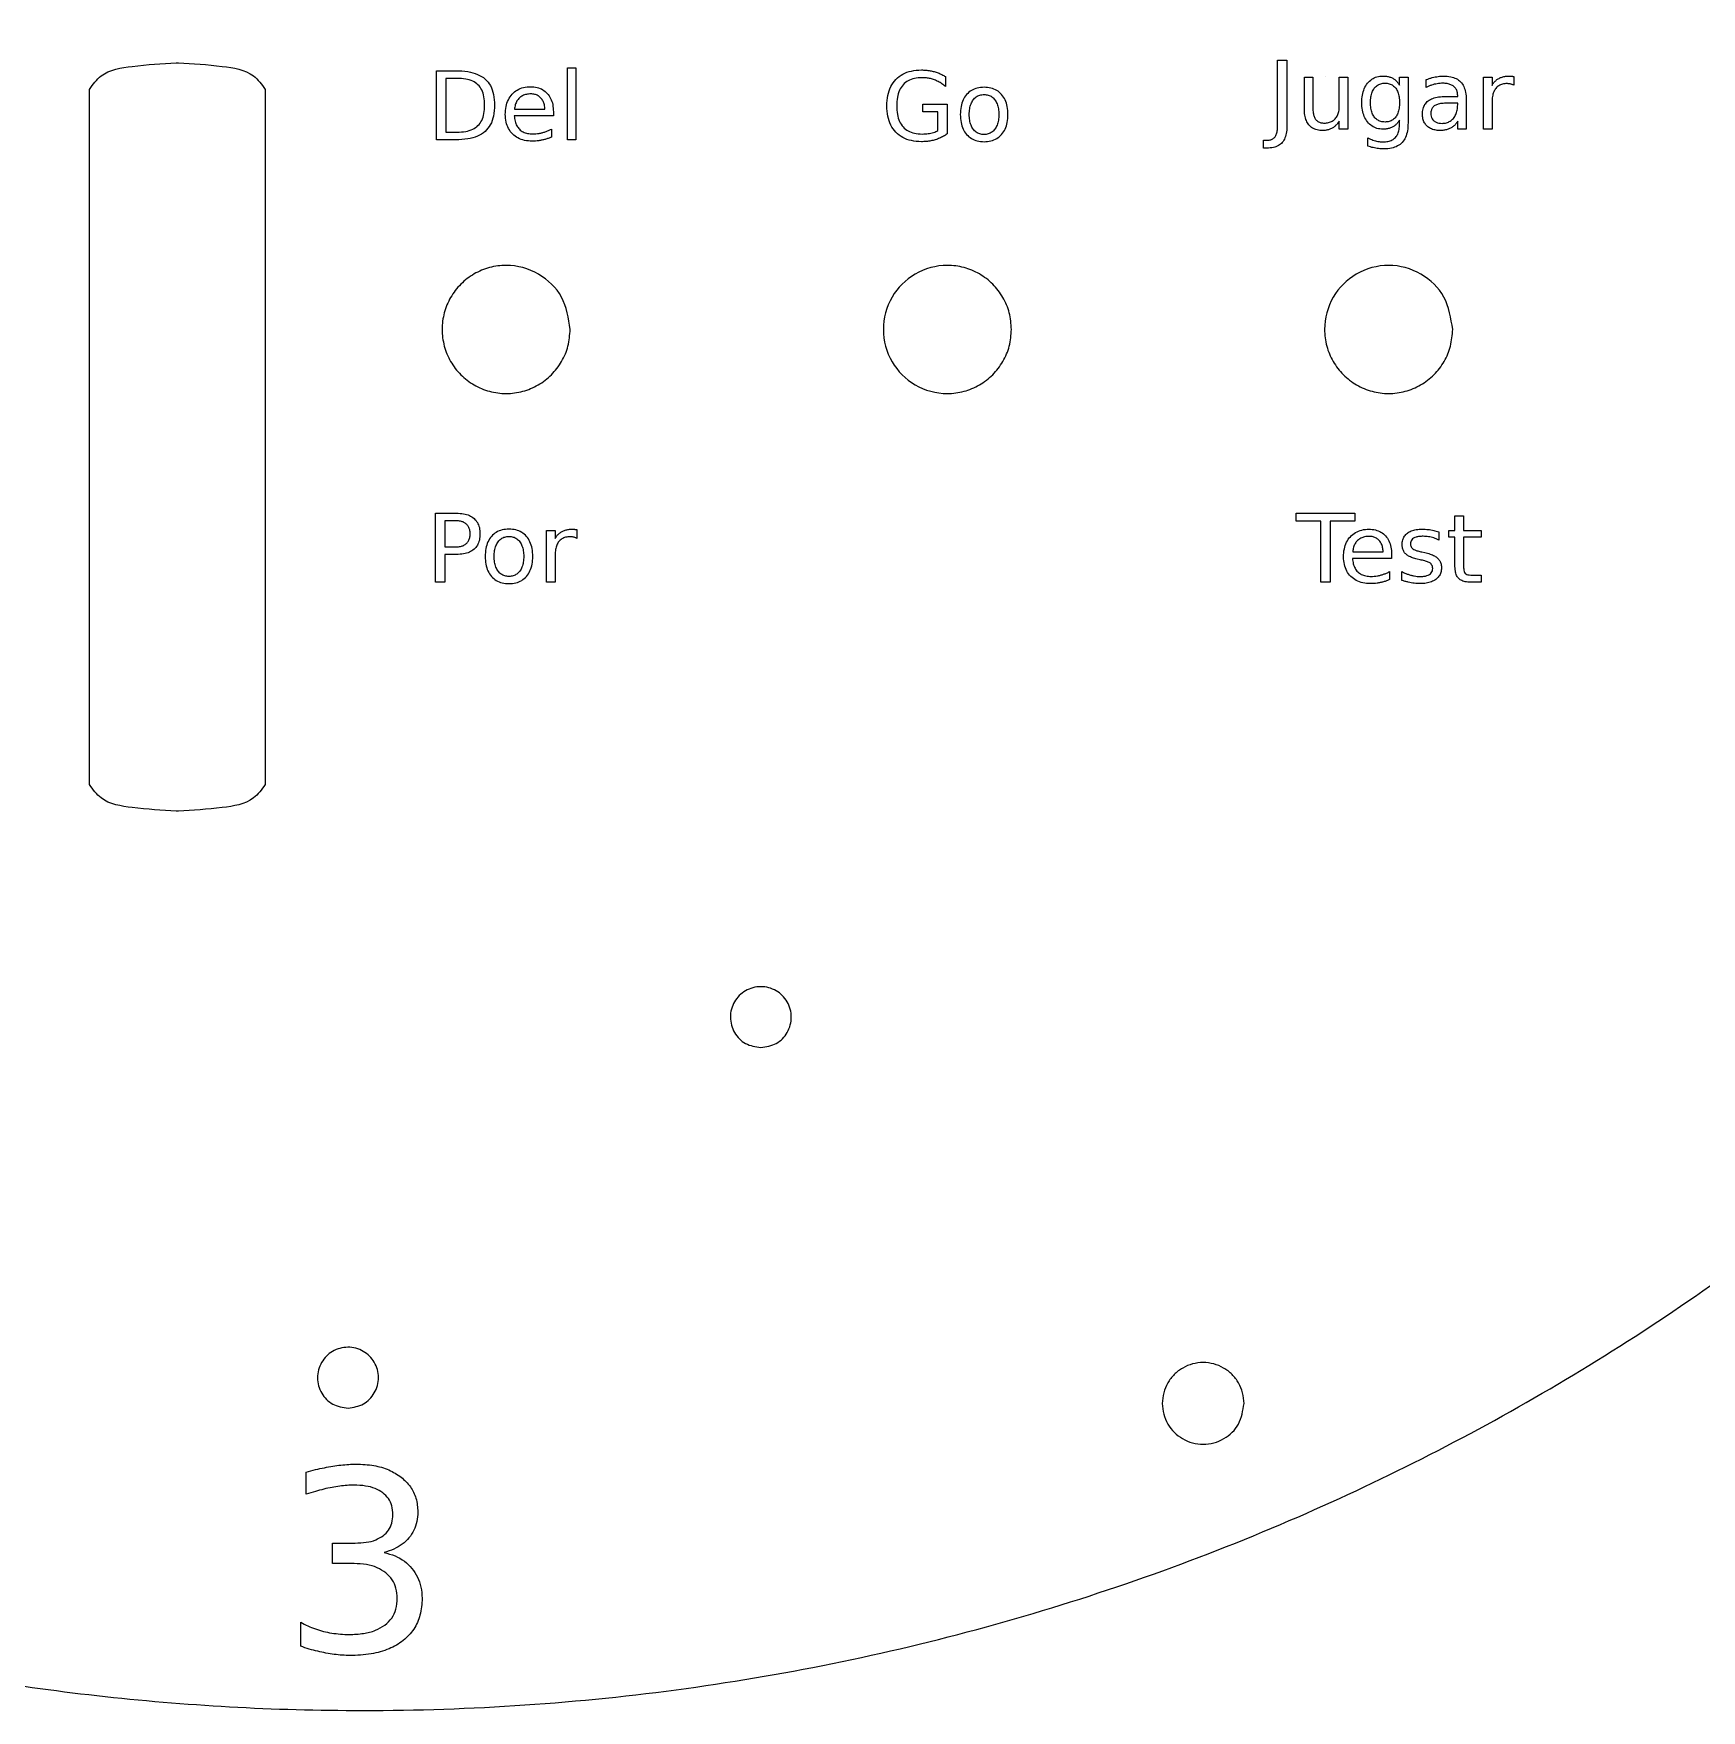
# Model space of a CAD drawing. Extents: x 0 to 245, y 0 to 210.
# Drawn here: x 90.3 to 164.8, y 0.2 to 75 of the extents above; entities that cross this region are included whole.
import ezdxf

# ---------------------------------------------------------------- set-up
doc = ezdxf.new("R2010")
doc.units = 0
doc.layers.add('Capa_1', color=7, linetype='CONTINUOUS')

msp = doc.modelspace()

# ---------------------------------------------------------------- linework, layer by layer
at = {"layer": 'Capa_1', "color": 7}
for p, q in [((96.66853, 73.742516), (96.766851, 73.742516)), ((96.66853, 73.742516), (96.66853, 73.742516)), ((92.792188, 41.515715), (92.792188, 72.552935)), ((100.643192, 72.552935), (100.643192, 41.515715)), ((114.256159, 61.833322), (114.256159, 61.833322)), ((133.95352, 61.833319), (133.95352, 61.833319)), ((153.650873, 61.833322), (153.650873, 61.833322)), ((96.766851, 40.326137), (96.66853, 40.326137)), ((122.771809, 29.773016), (122.771809, 29.773016)), ((104.34165, 13.674117), (104.34165, 13.674117)), ((144.336967, 13.885813), (144.336967, 13.885813)), ((102.473485, 9.827206), (102.473485, 10.819392)), ((103.647575, 6.734889), (103.647575, 7.649907)), ((103.647575, 7.649907), (104.650788, 7.649907)), ((105.946142, 7.230982), (105.946142, 7.230982)), ((104.60669, 6.734889), (103.647575, 6.734889)), ((102.22544, 3.041745), (102.22544, 4.116614))]:
    msp.add_line(p, q, dxfattribs=at)
at = {"layer": 'Capa_1', "color": 5}
for p, q in [((108.284277, 73.386839), (109.142106, 73.386839)), ((108.284277, 70.300722), (108.284277, 73.386839)), ((108.284277, 73.386839), (108.284277, 73.386839)), ((114.129915, 73.517065), (114.510255, 73.517065)), ((114.129915, 70.300722), (114.129915, 73.517065)), ((114.129915, 73.517065), (114.129915, 73.517065)), ((114.510255, 73.517065), (114.510255, 70.300722)), ((145.837249, 73.862279), (146.254794, 73.862279)), ((145.837249, 70.991137), (145.837249, 73.862279)), ((145.837249, 73.862279), (145.837249, 73.862279)), ((146.254794, 73.862279), (146.254794, 70.991137)), ((108.701822, 73.043708), (108.701822, 70.643854)), ((109.206184, 73.043708), (108.701822, 73.043708)), ((108.701822, 73.043708), (108.701822, 73.043708)), ((131.007817, 73.12391), (131.007817, 72.679495)), ((132.733809, 72.646421), (132.733809, 72.646421)), ((147.02994, 71.689803), (147.02994, 73.091268)), ((147.02994, 73.091268), (147.410279, 73.091268)), ((147.410279, 73.091268), (147.410279, 71.704273)), ((147.986989, 73.147078), (147.986989, 73.147078)), ((147.986989, 73.147078), (147.986989, 73.147078)), ((148.588501, 71.778686), (148.588501, 73.091268)), ((148.588501, 73.091268), (148.96884, 73.091268)), ((148.96884, 73.091268), (148.96884, 70.776165)), ((151.279811, 72.739868), (151.279811, 73.091268)), ((151.279811, 73.091268), (151.660148, 73.091268)), ((151.660148, 73.091268), (151.660148, 71.063484)), ((152.468368, 72.634449), (152.468368, 72.98585)), ((155.025318, 70.77616), (155.025318, 73.091262)), ((155.025318, 73.091262), (155.407723, 73.091262)), ((155.407723, 73.091262), (155.407723, 72.731596)), ((156.379239, 73.126385), (156.381215, 72.735713)), ((156.381215, 72.735713), (156.381308, 72.735736)), ((129.992892, 71.544679), (129.992892, 71.88781)), ((129.992892, 71.88781), (131.088434, 71.88781)), ((131.088434, 71.88781), (131.088434, 70.562828)), ((132.733809, 72.323959), (132.733809, 72.323959)), ((151.279811, 71.960587), (151.279811, 71.960587)), ((153.340666, 72.237574), (153.873967, 72.237574)), ((153.873967, 71.939917), (153.495696, 71.939917)), ((153.495696, 71.939917), (153.495696, 71.939917)), ((153.873967, 72.237574), (153.873967, 72.274779)), ((153.873967, 71.855169), (153.873967, 71.939917)), ((154.254306, 72.097013), (154.254306, 70.776165)), ((154.254306, 72.097013), (154.254306, 72.097013)), ((155.407723, 71.995721), (155.407723, 70.77616)), ((113.505665, 71.367325), (111.756934, 71.367325)), ((111.769335, 71.662913), (113.125325, 71.664889)), ((113.125325, 71.664889), (113.125325, 71.664982)), ((113.505665, 71.55336), (113.505665, 71.367325)), ((113.505665, 71.55336), (113.505665, 71.55336)), ((130.675021, 71.544679), (129.992892, 71.544679)), ((130.675021, 70.71579), (130.675021, 71.544679)), ((147.02994, 71.689803), (147.02994, 71.689803)), ((148.588501, 70.776165), (148.588501, 71.131698)), ((151.279811, 70.995271), (151.279811, 71.183375)), ((153.873967, 70.776165), (153.873967, 71.127563)), ((108.701822, 70.643854), (109.206184, 70.643854)), ((113.416782, 70.778214), (113.416782, 70.418545)), ((130.675021, 70.71579), (130.675021, 70.71579)), ((148.96884, 70.776165), (148.588501, 70.776165)), ((149.870077, 70.017555), (149.870077, 70.387557)), ((151.660148, 71.063484), (151.660148, 71.063484)), ((154.254306, 70.776165), (153.873967, 70.776165)), ((155.407723, 70.77616), (155.025318, 70.77616)), ((109.142106, 70.300722), (108.284277, 70.300722)), ((114.510255, 70.300722), (114.129915, 70.300722)), ((145.202661, 69.928672), (145.202661, 70.280069)), ((145.202661, 70.280069), (145.332887, 70.280069)), ((145.361826, 69.928672), (145.202661, 69.928672)), ((108.23777, 53.631284), (109.180347, 53.631284)), ((108.23777, 50.545167), (108.23777, 53.631284)), ((108.23777, 53.631284), (108.23777, 53.631284)), ((108.655315, 53.288152), (108.655315, 52.128535)), ((109.180347, 53.288152), (108.655315, 53.288152)), ((108.655315, 53.288152), (108.655315, 53.288152)), ((146.666147, 53.631301), (149.276841, 53.631301)), ((146.666147, 53.279903), (146.666147, 53.631301)), ((146.666147, 53.631301), (146.666147, 53.631301)), ((147.761688, 53.279903), (146.666147, 53.279903)), ((147.761688, 50.545187), (147.761688, 53.279903)), ((149.276841, 53.279903), (148.181299, 53.279903)), ((148.181299, 53.279903), (148.181299, 50.545187)), ((149.276841, 53.631301), (149.276841, 53.279903)), ((153.752019, 52.860289), (153.752019, 53.517613)), ((153.752019, 53.517613), (154.134424, 53.517613)), ((154.134424, 53.517613), (154.134424, 52.860289)), ((154.134424, 53.517613), (154.134424, 53.517613)), ((111.524389, 52.916082), (111.524389, 52.916082)), ((111.524389, 52.593623), (111.524389, 52.593623)), ((113.200775, 50.545161), (113.200775, 52.860267)), ((113.200775, 52.860267), (113.58318, 52.860267)), ((113.58318, 52.860267), (113.58318, 52.5006)), ((114.554696, 52.895389), (114.556672, 52.504715)), ((114.556672, 52.504715), (114.556762, 52.504737)), ((153.026482, 52.792076), (153.026482, 52.43241)), ((153.026482, 52.792076), (153.026482, 52.792076)), ((153.472966, 52.564701), (153.472966, 52.860289)), ((153.472966, 52.860289), (153.752019, 52.860289)), ((153.752019, 52.564701), (153.472966, 52.564701)), ((153.752019, 51.307929), (153.752019, 52.564701)), ((154.134424, 52.860289), (154.917839, 52.860289)), ((154.917839, 52.564701), (154.134424, 52.564701)), ((154.134424, 52.564701), (154.134424, 51.307929)), ((154.917839, 52.860289), (154.917839, 52.564701)), ((108.655315, 52.128535), (109.180347, 52.128535)), ((109.180347, 51.785404), (108.655315, 51.785404)), ((108.655315, 51.785404), (108.655315, 50.545167)), ((113.58318, 51.764725), (113.58318, 50.545161)), ((149.190023, 51.907377), (150.546014, 51.909353)), ((150.546014, 51.909353), (150.546014, 51.909443)), ((150.92635, 51.797822), (150.92635, 51.611786)), ((150.92635, 51.797822), (150.92635, 51.797822)), ((152.274074, 51.899108), (152.404297, 51.870169)), ((150.92635, 51.611786), (149.177623, 51.611786)), ((150.837467, 51.022676), (150.837467, 50.663009)), ((151.381104, 50.629935), (151.381104, 51.022676)), ((152.197592, 51.551842), (152.065301, 51.582847)), ((108.655315, 50.545167), (108.23777, 50.545167)), ((113.58318, 50.545161), (113.200775, 50.545161)), ((148.181299, 50.545187), (147.761688, 50.545187)), ((154.527165, 50.863514), (154.917839, 50.863514)), ((154.917839, 50.545187), (154.527165, 50.545187)), ((154.917839, 50.863514), (154.917839, 50.545187))]:
    msp.add_line(p, q, dxfattribs=at)
at = {"layer": 'Capa_1', "color": 7}
for points, knots in [([(209.823611, 105.000001), (209.717952, 101.385285), (209.508647, 94.224674), (207.82397, 83.68108), (204.625568, 71.297356), (198.957139, 57.425926), (189.975326, 42.828705), (179.697416, 30.953031), (168.898599, 21.562321), (158.109844, 14.294493), (146.214998, 8.273125), (133.270168, 3.705143), (119.363073, 0.822714), (105.857192, -0.092234), (93.183545, 0.613239), (81.653448, 2.566127), (68.452632, 6.345107), (53.984735, 12.818058), (39.093489, 22.836258), (27.440903, 33.940157), (18.620662, 45.162469), (12.087967, 55.881316), (6.873096, 67.338379), (3.053149, 79.423802), (0.70277, 92.033198), (-0.077465, 104.800442), (0.655609, 117.374005), (2.796351, 129.427946), (6.25447, 140.928544), (10.931859, 151.798421), (16.733938, 161.964674), (24.320318, 172.379238), (34.025248, 182.644905), (46.105119, 192.180475), (59.452035, 199.856995), (73.861665, 205.523081), (89.141708, 209.035032), (103.90718, 210.140609), (117.611965, 209.325662), (129.890227, 207.101717), (142.578982, 203.208321), (155.436103, 197.326114), (168.066217, 189.17994), (179.664319, 179.115061), (189.929601, 167.153885), (198.494287, 153.369491), (204.181668, 139.958322), (207.586648, 127.530495), (209.471093, 116.397208), (209.705321, 108.824411), (209.823611, 105.000001)], [0, 0, 0, 0, 10.839365, 21.472356, 31.946993, 49.166007, 66.198159, 83.14894, 96.069441, 109.029848, 122.07338, 135.963191, 150.087453, 164.55185, 176.443184, 188.091595, 199.559116, 217.561806, 235.387991, 253.151609, 265.608487, 278.116932, 290.718608, 303.280926, 316.048738, 329.102116, 341.556527, 353.747632, 365.745865, 377.504188, 389.173197, 400.788336, 416.084357, 431.399026, 446.797599, 462.10819, 477.682494, 493.658256, 506.353474, 518.776507, 531.001575, 546.083876, 561.039699, 575.937787, 592.002095, 608.139307, 624.438323, 635.506063, 646.745625, 658.213139, 658.213139, 658.213139, 658.213139]), ([(92.792188, 72.552935), (92.953481, 72.774383), (93.407723, 73.398034), (94.909976, 73.629688), (96.026507, 73.701324), (96.66853, 73.742516)], [0, 0, 0, 0, 0.800062, 2.253169, 4.219272, 4.219272, 4.219272, 4.219272]), ([(96.766851, 73.742516), (97.408874, 73.701324), (98.525404, 73.629688), (100.027657, 73.398034), (100.481899, 72.774383), (100.643192, 72.552935)], [0, 0, 0, 0, 1.966101, 3.41921, 4.219272, 4.219272, 4.219272, 4.219272]), ([(114.256159, 61.833322), (114.237101, 61.583145), (114.199143, 61.084862), (113.899174, 60.387537), (113.4428, 59.788427), (112.842886, 59.329055), (112.145775, 59.040213), (111.397258, 58.941403), (110.648813, 59.040212), (109.951484, 59.329054), (109.352374, 59.788426), (108.893002, 60.387536), (108.604161, 61.084862), (108.505351, 61.833322), (108.604162, 62.581781), (108.893001, 63.27911), (109.352382, 63.878202), (109.951459, 64.337643), (110.648907, 64.626225), (111.646269, 64.759273), (112.88564, 64.423909), (114.022493, 63.330197), (114.177492, 62.337263), (114.256159, 61.833322)], [0, 0, 0, 0, 0.748386, 1.490578, 2.238964, 2.987349, 3.729542, 4.477928, 5.226314, 5.968507, 6.716893, 7.465279, 8.207472, 8.955858, 9.704243, 10.446436, 11.194822, 11.943207, 12.6854, 13.433785, 14.928581, 16.379042, 17.873838, 17.873838, 17.873838, 17.873838]), ([(133.95352, 61.833319), (133.934462, 61.583143), (133.896502, 61.084861), (133.59654, 60.387531), (133.140136, 59.78844), (132.540334, 59.328998), (131.842803, 59.040417), (130.846852, 58.907368), (129.596372, 59.242732), (128.504811, 60.336444), (128.09918, 61.833319), (128.504811, 63.330195), (129.596372, 64.423906), (130.846852, 64.75927), (131.842803, 64.626222), (132.540334, 64.33764), (133.140136, 63.878199), (133.59654, 63.279108), (133.896502, 62.581778), (133.934462, 62.083496), (133.95352, 61.833319)], [0, 0, 0, 0, 0.748386, 1.490578, 2.238964, 2.987349, 3.729542, 4.477928, 5.972724, 7.423184, 8.91798, 10.412776, 11.863237, 13.358033, 14.106418, 14.848611, 15.596997, 16.345382, 17.087575, 17.83596, 17.83596, 17.83596, 17.83596]), ([(153.650873, 61.833322), (153.631815, 61.583145), (153.593857, 61.084862), (153.293888, 60.387537), (152.837514, 59.788427), (152.2376, 59.329055), (151.54049, 59.040213), (150.791972, 58.941402), (150.043529, 59.040215), (149.346195, 59.329049), (148.747105, 59.788451), (148.287662, 60.387448), (147.999086, 61.085192), (147.86601, 62.081074), (148.201585, 63.33158), (149.294437, 64.423162), (150.794578, 64.828677), (152.279312, 64.423488), (153.417473, 63.330305), (153.572296, 62.337299), (153.650873, 61.833322)], [0, 0, 0, 0, 0.748386, 1.490578, 2.238964, 2.987349, 3.729542, 4.477928, 5.226313, 5.968506, 6.716891, 7.465277, 8.207469, 8.955855, 10.450651, 11.901112, 13.395908, 14.890704, 16.341164, 17.83596, 17.83596, 17.83596, 17.83596]), ([(96.66853, 40.326137), (96.026507, 40.367329), (94.909977, 40.438964), (93.407723, 40.670615), (92.953481, 41.294267), (92.792188, 41.515715)], [0, 0, 0, 0, 1.966103, 3.41921, 4.219272, 4.219272, 4.219272, 4.219272]), ([(100.643192, 41.515715), (100.481899, 41.294267), (100.027657, 40.670615), (98.525403, 40.438964), (97.408873, 40.367329), (96.766851, 40.326137)], [0, 0, 0, 0, 0.800063, 2.25317, 4.219272, 4.219272, 4.219272, 4.219272]), ([(122.771809, 29.773016), (122.532147, 29.80964), (122.059932, 29.881799), (121.538669, 30.42122), (121.343994, 31.12634), (121.534371, 31.840035), (122.052424, 32.360815), (122.763381, 32.555649), (123.475505, 32.365125), (123.996702, 31.847493), (124.191399, 31.134964), (124.001, 30.428678), (123.483014, 29.88611), (123.011244, 29.811091), (122.771809, 29.773016)], [0, 0, 0, 0, 0.710507, 1.399941, 2.110449, 2.820956, 3.51039, 4.220898, 4.931405, 5.620839, 6.331346, 7.041854, 7.731287, 8.441795, 8.441795, 8.441795, 8.441795]), ([(104.34165, 13.674117), (104.101988, 13.71074), (103.629773, 13.7829), (103.10851, 14.32232), (102.913835, 15.02744), (103.104212, 15.741135), (103.622265, 16.261915), (104.333222, 16.456749), (105.045346, 16.266225), (105.566543, 15.748593), (105.76124, 15.036064), (105.570841, 14.329778), (105.052855, 13.78721), (104.581085, 13.712191), (104.34165, 13.674117)], [0, 0, 0, 0, 0.710507, 1.399941, 2.110449, 2.820956, 3.51039, 4.220898, 4.931405, 5.620839, 6.331346, 7.041854, 7.731288, 8.441795, 8.441795, 8.441795, 8.441795]), ([(144.336967, 13.885813), (144.286845, 13.564339), (144.188087, 12.930927), (143.462084, 12.233614), (142.515011, 11.975154), (141.558111, 12.233822), (140.86101, 12.930113), (140.646954, 13.727778), (140.73184, 14.363025), (140.915915, 14.808098), (141.208982, 15.190183), (141.591126, 15.483224), (142.035937, 15.667463), (142.513349, 15.730493), (142.990809, 15.667464), (143.435477, 15.483219), (143.818147, 15.190198), (144.109255, 14.808041), (144.300598, 14.363235), (144.32481, 14.045394), (144.336967, 13.885813)], [0, 0, 0, 0, 0.953491, 1.878702, 2.832193, 3.785684, 4.710894, 5.664385, 6.141761, 6.615186, 7.092562, 7.569937, 8.043363, 8.520738, 8.998114, 9.471539, 9.948915, 10.42629, 10.899716, 11.377091, 11.377091, 11.377091, 11.377091]), ([(102.473485, 10.819392), (102.61103, 10.856358), (102.878886, 10.928346), (103.274306, 11.016267), (103.652924, 11.086108), (104.016531, 11.135283), (104.366051, 11.165166), (104.85746, 11.180356), (105.463655, 11.135137), (106.159289, 10.955923), (106.5334, 10.710687), (106.712333, 10.593394)], [0, 0, 0, 0, 0.427234, 0.831997, 1.214856, 1.581943, 1.932282, 2.266829, 3.055855, 3.751933, 4.390077, 4.390077, 4.390077, 4.390077]), ([(106.712333, 10.593394), (106.859892, 10.459461), (107.1503, 10.195868), (107.402506, 9.641461), (107.469151, 9.099008), (107.425458, 8.612344), (107.292853, 8.214836), (107.071423, 7.868746), (106.765689, 7.584334), (106.385115, 7.36199), (106.096784, 7.275939), (105.946142, 7.230982)], [0, 0, 0, 0, 0.592571, 1.166234, 1.780528, 2.215106, 2.622413, 3.025402, 3.434405, 3.864242, 4.334515, 4.334515, 4.334515, 4.334515]), ([(105.891022, 9.89335), (105.780086, 9.962865), (105.54327, 10.11126), (105.098193, 10.213725), (104.674768, 10.24177), (104.288679, 10.227134), (103.961083, 10.193531), (103.61737, 10.137677), (103.254905, 10.058074), (102.870444, 9.955157), (102.608892, 9.870851), (102.473485, 9.827206)], [0, 0, 0, 0, 0.390417, 0.833424, 1.349902, 1.662453, 1.991175, 2.337344, 2.706504, 3.104064, 3.53081, 3.53081, 3.53081, 3.53081]), ([(105.907557, 7.975123), (105.99485, 8.054046), (106.168987, 8.211487), (106.315703, 8.551283), (106.357597, 8.926522), (106.314678, 9.304851), (106.162081, 9.65308), (105.981603, 9.813058), (105.891022, 9.89335)], [0, 0, 0, 0, 0.349569, 0.69734, 1.080136, 1.472886, 1.829641, 2.189119, 2.189119, 2.189119, 2.189119]), ([(104.650788, 7.649907), (104.819281, 7.656198), (105.131879, 7.667869), (105.566764, 7.767658), (105.799083, 7.909087), (105.907557, 7.975123)], [0, 0, 0, 0, 0.505959, 0.938681, 1.317696, 1.317696, 1.317696, 1.317696]), ([(105.946142, 7.230982), (106.113051, 7.186371), (106.434203, 7.100535), (106.866599, 6.860052), (107.084549, 6.632153), (107.191888, 6.519914)], [0, 0, 0, 0, 0.517392, 0.995525, 1.459518, 1.459518, 1.459518, 1.459518]), ([(107.191888, 6.519914), (107.282725, 6.394392), (107.465786, 6.141431), (107.613878, 5.678398), (107.664792, 5.102086), (107.59187, 4.448688), (107.305034, 3.784919), (106.815124, 3.261515), (106.154221, 2.887563), (105.336853, 2.673114), (104.626021, 2.624327), (104.072546, 2.641873), (103.715183, 2.676346), (103.476472, 2.717639), (103.35543, 2.738577)], [0, 0, 0, 0, 0.462421, 0.931901, 1.435405, 2.192032, 2.879686, 3.567138, 4.304035, 5.128333, 6.081757, 6.431055, 6.789213, 7.15764, 7.15764, 7.15764, 7.15764]), ([(106.023313, 6.321475), (105.899257, 6.405123), (105.638501, 6.580945), (105.146043, 6.71195), (104.794425, 6.726904), (104.60669, 6.734889)], [0, 0, 0, 0, 0.446405, 0.93831, 1.501811, 1.501811, 1.501811, 1.501811]), ([(105.984728, 3.984323), (106.095307, 4.083443), (106.3164, 4.281627), (106.501432, 4.712963), (106.553514, 5.174416), (106.503401, 5.627452), (106.330493, 6.032636), (106.126017, 6.224903), (106.023313, 6.321475)], [0, 0, 0, 0, 0.440941, 0.881623, 1.369329, 1.822469, 2.237754, 2.656844, 2.656844, 2.656844, 2.656844]), ([(102.22544, 4.116614), (102.330536, 4.059292), (102.542352, 3.943763), (102.883124, 3.80927), (103.240747, 3.702728), (103.613813, 3.626589), (103.999095, 3.580797), (104.474814, 3.562581), (105.003289, 3.596731), (105.555105, 3.71943), (105.848209, 3.900149), (105.984728, 3.984323)], [0, 0, 0, 0, 0.358852, 0.723247, 1.096463, 1.477227, 1.863978, 2.259313, 2.903425, 3.452019, 3.930307, 3.930307, 3.930307, 3.930307]), ([(103.35543, 2.738577), (103.232436, 2.763171), (102.981947, 2.813259), (102.604784, 2.915166), (102.35345, 2.999031), (102.22544, 3.041745)], [0, 0, 0, 0, 0.376217, 0.766201, 1.171005, 1.171005, 1.171005, 1.171005])]:
    msp.add_open_spline(points, degree=3, knots=knots, dxfattribs=at)
at = {"layer": 'Capa_1', "color": 5}
for points, knots in [([(109.142106, 73.386839), (109.324615, 73.380459), (109.659476, 73.368754), (110.113582, 73.247415), (110.470427, 73.034592), (110.717979, 72.717117), (110.855001, 72.308853), (110.89112, 71.846039), (110.854879, 71.382471), (110.717158, 70.972122), (110.468847, 70.653088), (110.111113, 70.440493), (109.657912, 70.318837), (109.323939, 70.307108), (109.142106, 70.300722)], [0, 0, 0, 0, 0.546597, 1.002877, 1.39525, 1.771163, 2.184175, 2.668737, 3.155835, 3.571026, 3.948912, 4.34187, 4.797487, 5.342023, 5.342023, 5.342023, 5.342023]), ([(131.088434, 70.562828), (131.03362, 70.526454), (130.923803, 70.453579), (130.744214, 70.367464), (130.555125, 70.298267), (130.35544, 70.250557), (130.147042, 70.221633), (129.855241, 70.209132), (129.49723, 70.240985), (129.103235, 70.382543), (128.784445, 70.624219), (128.552506, 70.955033), (128.417274, 71.363429), (128.380119, 71.815782), (128.417253, 72.268058), (128.552181, 72.676773), (128.785116, 73.006728), (129.102923, 73.249598), (129.497138, 73.391817), (129.84909, 73.423446), (130.12909, 73.412168), (130.320785, 73.38749), (130.505527, 73.346021), (130.682461, 73.288663), (130.851336, 73.216261), (130.955818, 73.154599), (131.007817, 73.12391)], [0, 0, 0, 0, 0.197151, 0.394985, 0.595799, 0.800238, 1.009642, 1.225979, 1.675829, 2.078726, 2.465506, 2.856781, 3.272316, 3.740743, 4.210085, 4.625621, 5.016147, 5.403623, 5.806761, 6.256636, 6.454556, 6.64702, 6.835577, 7.02173, 7.204398, 7.385383, 7.385383, 7.385383, 7.385383]), ([(109.206184, 70.643854), (109.336113, 70.648792), (109.574932, 70.65787), (109.899001, 70.752484), (110.152722, 70.919824), (110.326096, 71.167842), (110.421694, 71.485716), (110.447086, 71.846047), (110.421697, 72.205696), (110.326061, 72.521669), (110.15215, 72.767831), (109.899063, 72.935126), (109.574912, 73.029677), (109.336105, 73.038764), (109.206184, 73.043708)], [0, 0, 0, 0, 0.38902, 0.715054, 0.99994, 1.283323, 1.603624, 1.984025, 2.361909, 2.680246, 2.962325, 3.24721, 3.573243, 3.962263, 3.962263, 3.962263, 3.962263]), ([(113.416782, 70.418545), (113.371153, 70.400156), (113.280167, 70.363489), (113.139802, 70.319781), (112.997579, 70.284642), (112.853415, 70.259284), (112.707652, 70.244157), (112.494843, 70.23662), (112.225449, 70.260425), (111.920536, 70.368893), (111.672325, 70.552404), (111.488325, 70.799391), (111.379667, 71.102366), (111.349953, 71.439357), (111.378784, 71.77842), (111.480297, 72.090181), (111.654081, 72.344994), (111.887942, 72.536738), (112.177183, 72.650651), (112.483433, 72.68197), (112.778896, 72.653094), (113.036961, 72.550223), (113.243969, 72.376221), (113.398348, 72.146719), (113.49122, 71.864299), (113.500669, 71.66089), (113.505665, 71.55336)], [0, 0, 0, 0, 0.147533, 0.29419, 0.440582, 0.586786, 0.732958, 0.879805, 1.225488, 1.537424, 1.838393, 2.138072, 2.448069, 2.791239, 3.14565, 3.462898, 3.763586, 4.058615, 4.356607, 4.682348, 4.973901, 5.239656, 5.502434, 5.772847, 6.059805, 6.38163, 6.38163, 6.38163, 6.38163]), ([(131.007817, 72.679495), (130.956196, 72.720788), (130.85473, 72.801955), (130.689144, 72.900583), (130.517862, 72.978449), (130.339979, 73.033943), (130.155964, 73.067308), (129.9151, 73.080279), (129.633957, 73.05592), (129.336221, 72.951392), (129.101785, 72.767041), (128.940541, 72.507114), (128.849283, 72.181811), (128.824634, 71.815848), (128.84929, 71.450091), (128.940636, 71.125512), (129.101856, 70.865907), (129.33622, 70.681679), (129.633939, 70.576726), (129.899547, 70.555203), (130.106988, 70.561175), (130.238916, 70.57337), (130.361164, 70.593263), (130.473782, 70.624647), (130.578823, 70.663897), (130.643287, 70.698671), (130.675021, 70.71579)], [0, 0, 0, 0, 0.198122, 0.389432, 0.576412, 0.761433, 0.946995, 1.135878, 1.484003, 1.786821, 2.06947, 2.360879, 2.688946, 3.073331, 3.456571, 3.783978, 4.075194, 4.357842, 4.660661, 5.008786, 5.151013, 5.283199, 5.405988, 5.521996, 5.63345, 5.741508, 5.741508, 5.741508, 5.741508]), ([(132.733809, 72.646421), (132.837271, 72.640468), (133.034813, 72.629101), (133.307594, 72.516038), (133.526296, 72.330517), (133.686416, 72.080041), (133.779433, 71.771962), (133.805232, 71.431299), (133.779402, 71.090621), (133.686153, 70.782678), (133.526622, 70.531728), (133.30756, 70.345333), (133.034822, 70.235367), (132.733431, 70.205195), (132.431811, 70.235333), (132.158411, 70.345242), (131.93885, 70.531345), (131.780643, 70.782957), (131.688061, 71.090696), (131.662467, 71.431299), (131.688031, 71.771888), (131.780381, 72.07976), (131.939177, 72.330901), (132.158377, 72.516127), (132.43182, 72.629149), (132.629963, 72.640482), (132.733809, 72.646421)], [0, 0, 0, 0, 0.309157, 0.590278, 0.868174, 1.157267, 1.469533, 1.82371, 2.176974, 2.48924, 2.779105, 3.057001, 3.338121, 3.647278, 3.957573, 4.23933, 4.517402, 4.806646, 5.118705, 5.471948, 5.826105, 6.138163, 6.426633, 6.704706, 6.986463, 7.296759, 7.296759, 7.296759, 7.296759]), ([(151.279811, 71.183375), (151.252685, 71.140587), (151.199932, 71.057374), (151.096976, 70.953799), (150.97959, 70.872899), (150.846031, 70.816038), (150.696907, 70.782818), (150.502974, 70.770078), (150.273287, 70.797108), (150.032448, 70.910787), (149.838354, 71.097603), (149.692751, 71.341529), (149.606917, 71.636953), (149.582637, 71.960971), (149.606905, 72.285201), (149.692652, 72.581343), (149.838287, 72.825608), (150.032453, 73.012452), (150.273286, 73.126136), (150.502975, 73.153165), (150.696906, 73.140425), (150.846031, 73.107205), (150.97959, 73.050344), (151.096976, 72.969444), (151.199932, 72.865869), (151.252685, 72.782656), (151.279811, 72.739868)], [0, 0, 0, 0, 0.151622, 0.294865, 0.434635, 0.576919, 0.727513, 0.890739, 1.158679, 1.411721, 1.675107, 1.95516, 2.254651, 2.589389, 2.925272, 3.225423, 3.505673, 3.769059, 4.022101, 4.290041, 4.453267, 4.603861, 4.746145, 4.885915, 5.029158, 5.18078, 5.18078, 5.18078, 5.18078]), ([(151.279811, 71.960587), (151.276751, 72.045927), (151.271043, 72.205081), (151.214422, 72.424632), (151.119035, 72.602099), (150.987114, 72.735615), (150.818247, 72.814625), (150.63107, 72.836117), (150.443832, 72.814556), (150.275335, 72.735302), (150.142353, 72.602751), (150.048161, 72.42431), (149.993595, 72.205039), (149.978492, 71.960971), (149.993602, 71.717119), (150.048244, 71.498555), (150.142419, 71.320455), (150.275331, 71.187938), (150.443833, 71.108688), (150.63107, 71.087125), (150.818246, 71.108619), (150.987118, 71.187625), (151.118969, 71.321108), (151.214339, 71.498233), (151.271027, 71.717077), (151.276746, 71.875628), (151.279811, 71.960587)], [0, 0, 0, 0, 0.25565, 0.476769, 0.673636, 0.853747, 1.030035, 1.221648, 1.412349, 1.588636, 1.769403, 1.965716, 2.186659, 2.442291, 2.696778, 2.917054, 3.113165, 3.293932, 3.470219, 3.66092, 3.852533, 4.028821, 4.208933, 4.405598, 4.626051, 4.880555, 4.880555, 4.880555, 4.880555]), ([(152.468368, 72.98585), (152.514122, 73.002758), (152.603921, 73.035942), (152.739261, 73.075886), (152.871976, 73.106497), (153.001865, 73.130063), (153.12967, 73.143938), (153.316749, 73.150654), (153.550334, 73.132196), (153.811733, 73.047149), (154.017914, 72.895659), (154.159983, 72.679212), (154.242051, 72.405691), (154.250008, 72.205274), (154.254306, 72.097013)], [0, 0, 0, 0, 0.146307, 0.287144, 0.422968, 0.55475, 0.682961, 0.808217, 1.116193, 1.380945, 1.622654, 1.868414, 2.144301, 2.468395, 2.468395, 2.468395, 2.468395]), ([(153.873967, 72.274779), (153.870795, 72.329278), (153.864761, 72.432952), (153.803947, 72.575591), (153.702902, 72.687152), (153.568485, 72.769175), (153.401853, 72.816188), (153.237223, 72.827431), (153.085843, 72.82111), (152.956538, 72.805304), (152.829667, 72.778874), (152.705633, 72.741695), (152.584348, 72.694461), (152.507161, 72.654522), (152.468368, 72.634449)], [0, 0, 0, 0, 0.162837, 0.309765, 0.454874, 0.607716, 0.776007, 0.969143, 1.100394, 1.230211, 1.359488, 1.488686, 1.618298, 1.749259, 1.749259, 1.749259, 1.749259]), ([(155.407723, 72.731596), (155.435429, 72.775611), (155.489327, 72.86124), (155.595979, 72.967192), (155.719019, 73.048587), (155.859215, 73.106764), (156.017331, 73.14021), (156.137892, 73.148233), (156.214747, 73.146584), (156.243723, 73.144529), (156.27448, 73.140592), (156.307506, 73.137602), (156.342649, 73.132629), (156.366771, 73.128513), (156.379239, 73.126385)], [0, 0, 0, 0, 0.155631, 0.302769, 0.446921, 0.595784, 0.755267, 0.929738, 0.956848, 0.985861, 1.01683, 1.049855, 1.085324, 1.123269, 1.123269, 1.123269, 1.123269]), ([(156.381308, 72.735736), (156.366766, 72.743566), (156.33749, 72.75933), (156.290233, 72.777174), (156.240476, 72.789931), (156.188464, 72.800855), (156.133093, 72.806795), (156.028448, 72.810204), (155.881367, 72.795341), (155.707078, 72.723565), (155.569694, 72.600837), (155.47316, 72.433858), (155.41639, 72.227051), (155.410752, 72.076575), (155.407723, 71.995721)], [0, 0, 0, 0, 0.049509, 0.09967, 0.151037, 0.203511, 0.25898, 0.317814, 0.517629, 0.697309, 0.874004, 1.059918, 1.268419, 1.510558, 1.510558, 1.510558, 1.510558]), ([(113.125325, 71.664982), (113.121327, 71.730177), (113.113724, 71.854169), (113.053509, 72.026315), (112.956454, 72.166752), (112.828669, 72.273785), (112.671334, 72.337643), (112.491268, 72.355213), (112.305499, 72.337863), (112.128889, 72.277814), (111.982363, 72.175393), (111.871156, 72.034476), (111.796072, 71.859687), (111.778561, 71.730814), (111.769335, 71.662913)], [0, 0, 0, 0, 0.195245, 0.371325, 0.539334, 0.701837, 0.86434, 1.040568, 1.239781, 1.420217, 1.593979, 1.768338, 1.952271, 2.157102, 2.157102, 2.157102, 2.157102]), ([(132.733809, 72.323959), (132.669583, 72.319398), (132.545024, 72.310552), (132.374245, 72.223823), (132.23971, 72.085246), (132.140369, 71.902285), (132.082878, 71.678586), (132.066777, 71.430931), (132.082728, 71.183056), (132.139822, 70.959038), (132.236797, 70.7747), (132.372851, 70.636521), (132.544171, 70.5532), (132.733054, 70.530131), (132.921644, 70.553427), (133.091611, 70.6378), (133.226139, 70.777095), (133.324954, 70.960397), (133.38262, 71.184001), (133.398843, 71.430608), (133.382592, 71.676996), (133.324934, 71.8999), (133.225726, 72.083073), (133.091862, 72.222651), (132.921776, 72.310355), (132.797674, 72.319337), (132.733809, 72.323959)], [0, 0, 0, 0, 0.191571, 0.371524, 0.559587, 0.763347, 0.988996, 1.246987, 1.50519, 1.731325, 1.935539, 2.122954, 2.303222, 2.495899, 2.686334, 2.865671, 3.053573, 3.258137, 3.483787, 3.740863, 3.996793, 4.221778, 4.42614, 4.614858, 4.794503, 4.98497, 4.98497, 4.98497, 4.98497]), ([(153.873967, 71.127563), (153.844176, 71.08354), (153.78628, 70.997982), (153.675639, 70.892484), (153.550816, 70.810157), (153.407511, 70.75491), (153.246886, 70.722588), (153.059448, 70.711626), (152.85865, 70.728203), (152.662708, 70.79483), (152.501798, 70.906975), (152.382835, 71.059485), (152.311763, 71.245712), (152.291436, 71.460417), (152.314332, 71.683235), (152.403129, 71.891495), (152.557505, 72.053418), (152.771205, 72.163213), (153.038535, 72.227817), (153.234452, 72.234144), (153.340666, 72.237574)], [0, 0, 0, 0, 0.159083, 0.309171, 0.455242, 0.604943, 0.766832, 0.94494, 1.166983, 1.367027, 1.558571, 1.747075, 1.938619, 2.14822, 2.389054, 2.60376, 2.814816, 3.04625, 3.314967, 3.63314, 3.63314, 3.63314, 3.63314]), ([(153.495696, 71.939917), (153.403584, 71.938241), (153.239478, 71.935256), (153.023752, 71.903124), (152.861147, 71.847821), (152.750125, 71.752816), (152.68916, 71.623071), (152.674422, 71.483987), (152.687339, 71.351124), (152.732746, 71.238637), (152.808449, 71.146792), (152.911753, 71.080737), (153.037141, 71.041642), (153.193732, 71.029294), (153.369963, 71.048739), (153.547324, 71.125871), (153.690823, 71.25476), (153.798057, 71.423961), (153.863664, 71.629777), (153.870413, 71.777416), (153.873967, 71.855169)], [0, 0, 0, 0, 0.276086, 0.491874, 0.652881, 0.784374, 0.918108, 1.072341, 1.199057, 1.315238, 1.430749, 1.550383, 1.677851, 1.820848, 2.019235, 2.203719, 2.391346, 2.589165, 2.798348, 3.03107, 3.03107, 3.03107, 3.03107]), ([(111.756934, 71.367325), (111.765611, 71.286174), (111.781923, 71.13362), (111.86191, 70.92661), (111.984452, 70.760681), (112.152216, 70.643519), (112.356936, 70.575329), (112.553745, 70.559673), (112.727631, 70.56721), (112.86945, 70.58497), (113.008763, 70.615285), (113.1464, 70.657388), (113.283463, 70.710925), (113.371949, 70.755586), (113.416782, 70.778214)], [0, 0, 0, 0, 0.24401, 0.45871, 0.657423, 0.853955, 1.062487, 1.297398, 1.441985, 1.584365, 1.725591, 1.869156, 2.015786, 2.166375, 2.166375, 2.166375, 2.166375]), ([(148.588501, 71.131698), (148.557365, 71.087739), (148.497264, 71.002886), (148.388035, 70.896863), (148.269208, 70.813912), (148.137715, 70.756558), (147.994196, 70.722871), (147.811975, 70.711018), (147.604512, 70.730914), (147.391664, 70.814476), (147.224639, 70.959927), (147.108477, 71.160111), (147.040285, 71.409666), (147.033562, 71.59172), (147.02994, 71.689803)], [0, 0, 0, 0, 0.161324, 0.311397, 0.4541, 0.593856, 0.739084, 0.894062, 1.140211, 1.35837, 1.568901, 1.791644, 2.043113, 2.336845, 2.336845, 2.336845, 2.336845]), ([(147.410279, 71.704273), (147.412488, 71.63701), (147.416563, 71.512947), (147.458374, 71.343789), (147.529348, 71.208527), (147.635049, 71.111765), (147.77073, 71.056363), (147.934452, 71.041262), (148.109874, 71.059184), (148.279674, 71.125719), (148.416166, 71.239181), (148.517718, 71.389494), (148.578987, 71.574709), (148.585211, 71.708149), (148.588501, 71.778686)], [0, 0, 0, 0, 0.201468, 0.371594, 0.518402, 0.653183, 0.79242, 0.950104, 1.142206, 1.316857, 1.488862, 1.666401, 1.854655, 2.065753, 2.065753, 2.065753, 2.065753]), ([(145.332887, 70.280069), (145.388866, 70.282651), (145.491698, 70.287394), (145.630336, 70.33935), (145.735179, 70.434266), (145.797304, 70.578482), (145.83213, 70.767571), (145.835412, 70.910923), (145.837249, 70.991137)], [0, 0, 0, 0, 0.167401, 0.307505, 0.43495, 0.580096, 0.769276, 1.009616, 1.009616, 1.009616, 1.009616]), ([(146.254794, 70.991137), (146.251202, 70.877998), (146.244649, 70.671631), (146.176531, 70.393227), (146.056352, 70.175293), (145.872674, 70.025244), (145.633494, 69.940909), (145.457252, 69.93297), (145.361826, 69.928672)], [0, 0, 0, 0, 0.338904, 0.618167, 0.852347, 1.072075, 1.313846, 1.599329, 1.599329, 1.599329, 1.599329]), ([(151.660148, 71.063484), (151.655617, 70.942748), (151.647257, 70.719946), (151.56115, 70.41636), (151.411124, 70.176187), (151.191621, 70.006865), (150.910527, 69.911863), (150.660262, 69.892461), (150.463918, 69.897848), (150.337567, 69.907877), (150.215997, 69.925551), (150.097836, 69.94826), (149.982395, 69.978349), (149.907506, 70.00449), (149.870077, 70.017555)], [0, 0, 0, 0, 0.361535, 0.667162, 0.935554, 1.196879, 1.481738, 1.813341, 1.944529, 2.071042, 2.1933, 2.312888, 2.431881, 2.550775, 2.550775, 2.550775, 2.550775]), ([(149.870077, 70.387557), (149.906847, 70.368506), (149.978851, 70.331201), (150.089581, 70.286483), (150.1996, 70.251774), (150.309979, 70.227513), (150.421345, 70.212944), (150.572594, 70.206682), (150.753226, 70.22103), (150.94852, 70.285292), (151.102091, 70.399436), (151.209095, 70.560716), (151.270595, 70.764954), (151.276579, 70.914504), (151.279811, 70.995271)], [0, 0, 0, 0, 0.124179, 0.243172, 0.357727, 0.469904, 0.581776, 0.694189, 0.923754, 1.121619, 1.303016, 1.486671, 1.6926, 1.934411, 1.934411, 1.934411, 1.934411]), ([(109.180347, 53.631284), (109.286777, 53.627152), (109.48427, 53.619484), (109.75486, 53.541698), (109.969722, 53.407663), (110.12576, 53.218696), (110.214839, 52.978082), (110.238691, 52.708614), (110.214881, 52.438712), (110.125967, 52.196713), (109.970178, 52.006881), (109.754557, 51.874194), (109.484206, 51.797071), (109.286776, 51.78949), (109.180347, 51.785404)], [0, 0, 0, 0, 0.318715, 0.591411, 0.834342, 1.06751, 1.312926, 1.591949, 1.873255, 2.119956, 2.35348, 2.595794, 2.868292, 3.186988, 3.186988, 3.186988, 3.186988]), ([(109.180347, 52.128535), (109.240625, 52.131238), (109.353837, 52.136315), (109.509957, 52.187385), (109.635769, 52.273214), (109.72763, 52.39289), (109.780693, 52.542786), (109.795134, 52.708993), (109.780679, 52.874996), (109.727508, 53.024157), (109.635696, 53.143484), (109.509963, 53.229308), (109.353835, 53.280371), (109.240625, 53.285449), (109.180347, 53.288152)], [0, 0, 0, 0, 0.180385, 0.338788, 0.485833, 0.630768, 0.783589, 0.956292, 1.127854, 1.280028, 1.424781, 1.571826, 1.73023, 1.910615, 1.910615, 1.910615, 1.910615]), ([(111.524389, 52.916082), (111.627851, 52.910129), (111.825393, 52.898762), (112.098173, 52.785701), (112.316876, 52.600181), (112.476996, 52.349704), (112.570013, 52.041625), (112.595811, 51.700961), (112.569982, 51.360283), (112.476733, 51.05234), (112.317201, 50.801392), (112.09814, 50.614996), (111.825401, 50.505028), (111.524011, 50.474855), (111.22239, 50.504994), (110.94899, 50.614904), (110.729431, 50.801008), (110.571224, 51.05262), (110.478643, 51.360357), (110.453049, 51.700961), (110.478613, 52.04155), (110.570962, 52.349423), (110.729756, 52.600565), (110.948957, 52.785789), (111.2224, 52.89881), (111.420542, 52.910143), (111.524389, 52.916082)], [0, 0, 0, 0, 0.309157, 0.590277, 0.868173, 1.157266, 1.469532, 1.823712, 2.176975, 2.48924, 2.779104, 3.057, 3.338121, 3.647278, 3.957574, 4.239331, 4.517404, 4.806645, 5.118703, 5.471946, 5.826105, 6.138163, 6.426633, 6.704705, 6.986461, 7.296757, 7.296757, 7.296757, 7.296757]), ([(111.524389, 52.593623), (111.460162, 52.589062), (111.335604, 52.580216), (111.164825, 52.493487), (111.030289, 52.354909), (110.930949, 52.171947), (110.873458, 51.948247), (110.857357, 51.700592), (110.873308, 51.452718), (110.930402, 51.2287), (111.027377, 51.044363), (111.163432, 50.906185), (111.334752, 50.822864), (111.523634, 50.799795), (111.712223, 50.823091), (111.88219, 50.907464), (112.016719, 51.046759), (112.115533, 51.23006), (112.1732, 51.453664), (112.189422, 51.70027), (112.173171, 51.946657), (112.115514, 52.169561), (112.016305, 52.352734), (111.882442, 52.492313), (111.712356, 52.580018), (111.588254, 52.589001), (111.524389, 52.593623)], [0, 0, 0, 0, 0.191571, 0.371524, 0.559587, 0.763348, 0.988998, 1.24699, 1.505192, 1.731327, 1.935539, 2.122955, 2.303223, 2.495899, 2.686333, 2.865671, 3.053573, 3.258137, 3.483786, 3.74086, 3.99679, 4.221775, 4.426137, 4.614856, 4.794502, 4.984969, 4.984969, 4.984969, 4.984969]), ([(113.58318, 52.5006), (113.610885, 52.544616), (113.664783, 52.630245), (113.771433, 52.736196), (113.894473, 52.817592), (114.034671, 52.875769), (114.192787, 52.909214), (114.313349, 52.917238), (114.390203, 52.915588), (114.419179, 52.913535), (114.449934, 52.909592), (114.482961, 52.906623), (114.518105, 52.901647), (114.542228, 52.897522), (114.554696, 52.895389)], [0, 0, 0, 0, 0.155631, 0.302767, 0.446919, 0.595784, 0.755268, 0.929739, 0.956849, 0.985861, 1.016828, 1.049852, 1.085322, 1.123271, 1.123271, 1.123271, 1.123271]), ([(114.556762, 52.504737), (114.54222, 52.512568), (114.512945, 52.528333), (114.465689, 52.546178), (114.415932, 52.558936), (114.36392, 52.569859), (114.308549, 52.575799), (114.203904, 52.579209), (114.056824, 52.564345), (113.882535, 52.49257), (113.745151, 52.369841), (113.648616, 52.202863), (113.591846, 51.996056), (113.586209, 51.84558), (113.58318, 51.764725)], [0, 0, 0, 0, 0.049509, 0.09967, 0.151036, 0.203511, 0.25898, 0.317812, 0.517628, 0.697307, 0.874002, 1.059916, 1.268417, 1.510556, 1.510556, 1.510556, 1.510556]), ([(150.837467, 50.663009), (150.791839, 50.64462), (150.700854, 50.607951), (150.56049, 50.564243), (150.418267, 50.529107), (150.274104, 50.503746), (150.12834, 50.488619), (149.915532, 50.481081), (149.646136, 50.504886), (149.341224, 50.613355), (149.093011, 50.796864), (148.909012, 51.043852), (148.800355, 51.346828), (148.770642, 51.683818), (148.799472, 52.022882), (148.900985, 52.334643), (149.074769, 52.589455), (149.30863, 52.781199), (149.597872, 52.895112), (149.904122, 52.926432), (150.199585, 52.897555), (150.457649, 52.794685), (150.664657, 52.620682), (150.819035, 52.39118), (150.911905, 52.10876), (150.921355, 51.905351), (150.92635, 51.797822)], [0, 0, 0, 0, 0.147532, 0.294189, 0.440579, 0.586784, 0.732955, 0.879803, 1.225486, 1.537423, 1.838393, 2.138071, 2.448068, 2.791238, 3.145649, 3.462897, 3.763585, 4.058615, 4.356606, 4.682347, 4.9739, 5.239655, 5.502433, 5.772845, 6.059802, 6.381628, 6.381628, 6.381628, 6.381628]), ([(150.546014, 51.909443), (150.542011, 51.974639), (150.534398, 52.09863), (150.474183, 52.270772), (150.377143, 52.411217), (150.249355, 52.518245), (150.092022, 52.582104), (149.911956, 52.599675), (149.726188, 52.582324), (149.549577, 52.522275), (149.403051, 52.419855), (149.291845, 52.278937), (149.216761, 52.104149), (149.19925, 51.975277), (149.190023, 51.907377)], [0, 0, 0, 0, 0.195247, 0.371326, 0.539328, 0.701832, 0.864335, 1.040562, 1.239775, 1.420211, 1.593973, 1.768332, 1.952264, 2.157094, 2.157094, 2.157094, 2.157094]), ([(152.065301, 51.582847), (151.993339, 51.600068), (151.86089, 51.631763), (151.687067, 51.707005), (151.552118, 51.801551), (151.459969, 51.924364), (151.407205, 52.071629), (151.391532, 52.245729), (151.411821, 52.43186), (151.491775, 52.609887), (151.627398, 52.749408), (151.809793, 52.848596), (152.035034, 52.905932), (152.244797, 52.918577), (152.422613, 52.913867), (152.555124, 52.903724), (152.682008, 52.886657), (152.802902, 52.862557), (152.917799, 52.832122), (152.990682, 52.805267), (153.026482, 52.792076)], [0, 0, 0, 0, 0.221641, 0.407942, 0.565136, 0.710289, 0.860932, 1.028357, 1.231189, 1.416175, 1.602669, 1.804422, 2.031401, 2.29443, 2.432277, 2.564972, 2.692916, 2.816108, 2.934613, 3.049018, 3.049018, 3.049018, 3.049018]), ([(153.026482, 52.43241), (152.990464, 52.449872), (152.918725, 52.484652), (152.806512, 52.525684), (152.691823, 52.558063), (152.574292, 52.581022), (152.454024, 52.594825), (152.315068, 52.599758), (152.16786, 52.592958), (152.023439, 52.565787), (151.908316, 52.519115), (151.823908, 52.448849), (151.774294, 52.355652), (151.761683, 52.258689), (151.771928, 52.169084), (151.807521, 52.095536), (151.870041, 52.033079), (151.969051, 51.985038), (152.105939, 51.938785), (152.213356, 51.913437), (152.274074, 51.899108)], [0, 0, 0, 0, 0.12002, 0.23905, 0.35786, 0.477225, 0.597904, 0.720635, 0.894076, 1.038934, 1.159688, 1.262922, 1.361574, 1.468825, 1.551587, 1.628936, 1.709165, 1.811832, 1.955655, 2.142655, 2.142655, 2.142655, 2.142655]), ([(152.404297, 51.870169), (152.486279, 51.850494), (152.635867, 51.814593), (152.831436, 51.734022), (152.979786, 51.634317), (153.082539, 51.508128), (153.140006, 51.35415), (153.157346, 51.175264), (153.134128, 50.9845), (153.043707, 50.804242), (152.894839, 50.662074), (152.699106, 50.557043), (152.459217, 50.496437), (152.243804, 50.482301), (152.066122, 50.488112), (151.936335, 50.500625), (151.803321, 50.521778), (151.666202, 50.549357), (151.52476, 50.585193), (151.42974, 50.614787), (151.381104, 50.629935)], [0, 0, 0, 0, 0.252663, 0.461021, 0.631283, 0.783546, 0.941056, 1.116874, 1.318937, 1.509366, 1.70929, 1.926885, 2.168732, 2.445817, 2.571746, 2.701874, 2.836678, 2.975635, 3.121358, 3.274161, 3.274161, 3.274161, 3.274161]), ([(149.177623, 51.611786), (149.1863, 51.530635), (149.202612, 51.378081), (149.282599, 51.171071), (149.405141, 51.005143), (149.572904, 50.88798), (149.777623, 50.81979), (149.974432, 50.804135), (150.148318, 50.811671), (150.290138, 50.829432), (150.429451, 50.859746), (150.567087, 50.90185), (150.704149, 50.955386), (150.792635, 51.000047), (150.837467, 51.022676)], [0, 0, 0, 0, 0.24401, 0.45871, 0.657423, 0.853955, 1.062486, 1.297396, 1.441984, 1.584365, 1.725591, 1.869155, 2.015785, 2.166373, 2.166373, 2.166373, 2.166373]), ([(151.381104, 51.022676), (151.427415, 50.999633), (151.518229, 50.954448), (151.657267, 50.899594), (151.794516, 50.855488), (151.93126, 50.825816), (152.066766, 50.807574), (152.212171, 50.801199), (152.359398, 50.808759), (152.499848, 50.837588), (152.613873, 50.887097), (152.698682, 50.958808), (152.750575, 51.051327), (152.763856, 51.15218), (152.75338, 51.2483), (152.71737, 51.332138), (152.651173, 51.402432), (152.543281, 51.4569), (152.389272, 51.507767), (152.267221, 51.535831), (152.197592, 51.551842)], [0, 0, 0, 0, 0.155118, 0.304177, 0.44793, 0.587137, 0.723368, 0.85763, 1.023303, 1.164402, 1.285673, 1.392449, 1.491764, 1.596359, 1.692391, 1.779071, 1.865207, 1.976167, 2.137418, 2.351599, 2.351599, 2.351599, 2.351599]), ([(154.527165, 50.545187), (154.439068, 50.547847), (154.280931, 50.552621), (154.071283, 50.603496), (153.909745, 50.698427), (153.812068, 50.857545), (153.759653, 51.06487), (153.754748, 51.221039), (153.752019, 51.307929)], [0, 0, 0, 0, 0.263829, 0.473586, 0.64204, 0.810208, 1.017671, 1.277867, 1.277867, 1.277867, 1.277867]), ([(154.134424, 51.307929), (154.135638, 51.252318), (154.137755, 51.155317), (154.159727, 51.031341), (154.203404, 50.939015), (154.287848, 50.891489), (154.39655, 50.867056), (154.480031, 50.864792), (154.527165, 50.863514)], [0, 0, 0, 0, 0.1665, 0.290418, 0.377709, 0.460852, 0.569642, 0.710715, 0.710715, 0.710715, 0.710715])]:
    msp.add_open_spline(points, degree=3, knots=knots, dxfattribs=at)

doc.saveas('drawing.dxf')
